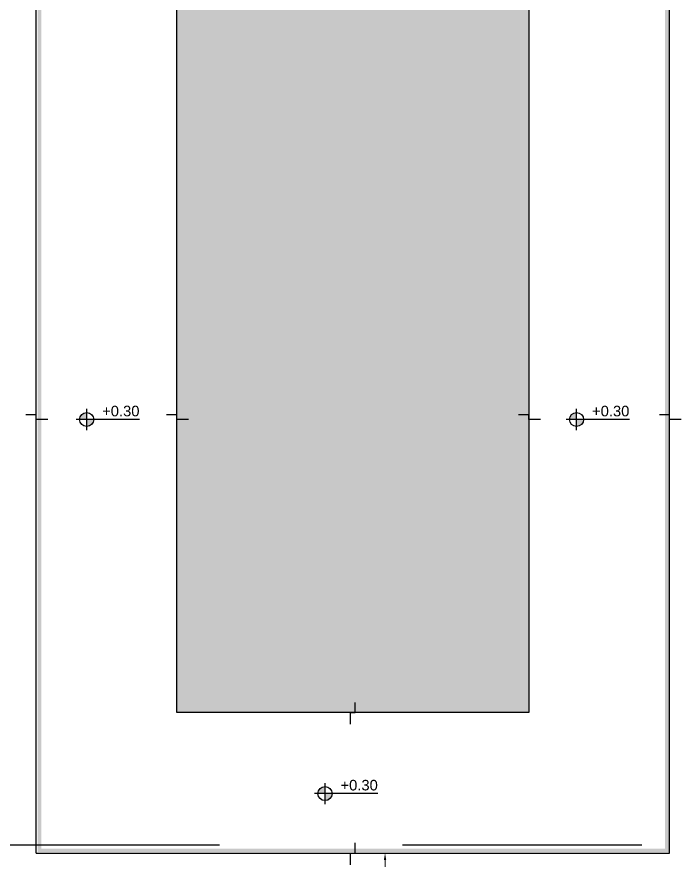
# Model space of a CAD drawing. Header units: millimetres. Extents: x 430 to 1353, y -204 to 152.
# Drawn here: x 439.04 to 448.39, y -44.97 to -32.99 of the extents above; entities that cross this region are included whole.
import ezdxf
from ezdxf.enums import TextEntityAlignment as Align

# ---------------------------------------------------------------- set-up
doc = ezdxf.new("R2010")
doc.units = ezdxf.units.MM
doc.linetypes.add('DASHED', pattern=[0.3, 0.17, -0.13])
doc.layers.get('0').update_dxf_attribs({"color": 250})
doc.layers.get('Defpoints').update_dxf_attribs({"color": 252})
for name, color, linetype in [('AN - Designacion Corte 1-50', 252, 'Continuous'), ('AN - Designacion Nivel 1-50', 252, 'Continuous'), ('AR - Proyeccion', 252, 'DASHED'), ('AR - Vista 05', 252, 'Continuous'), ('AR - Vista 1', 252, 'Continuous'), ('AR - Vista 2', 252, 'Continuous'), ('H_SUELOS 2', 252, 'Continuous')]:
    doc.layers.add(name, color=color, linetype=linetype)
doc.layers.add('ND-Apliques', color=1, linetype='Continuous', lineweight=15)
doc.layers.add('ND-Cotas', color=252, linetype='Continuous', lineweight=9)
doc.styles.add('Cota General 1 50', font='arial.ttf')
doc.styles.add('Texto Simbolos 1 50', font='arial.ttf', dxfattribs={"height": 0.15})
doc.dimstyles.new('Copia de Cota General 1 50 ND', dxfattribs={"dimtxt": 0.09, "dimasz": 0.1, "dimexe": 0, "dimexo": 0.05, "dimgap": 0.0375, "dimtad": 1, "dimzin": 0, "dimdsep": 46, "dimtxsty": 'Cota General 1 50', "dimcen": 0.225, "dimdle": 0.1, "dimclrd": 256, "dimclre": 256, "dimclrt": 1, "dimadec": 0, "dimazin": 0, "dimtfac": 1, "dimtix": 1, "dimtmove": 2, "dimatfit": 3, "dimfxl": 1, "dimtolj": 1, "dimtzin": 0, "dimlwd": -1, "dimlwe": -1, "dimarcsym": 0})

# ---------------------------------------------------------------- blocks, each defined once
blk = doc.blocks.new('Designacion Nivel Planta 1 50')
h = blk.add_hatch(color=256)
h.dxf.hatch_style = 1
h.paths.add_polyline_path([(0, 0.1, 0.414214), (-0.1, 0), (0, 0)])
h.paths.add_polyline_path([(0.1, 0), (0, 0), (0, -0.1, 0.414214)])
for p, q in [((0, -0.15), (0, 0.15)), ((0.75, 0), (-0.15, 0))]:
    blk.add_line(p, q)
blk.add_circle((0, 0), 0.1)
at = {"style": 'Texto Simbolos 1 50'}
blk.add_attdef('NIVEL', text='', height=0.15, dxfattribs=at).set_placement((0.75, 0), align=Align.BOTTOM_RIGHT)
blk = doc.blocks.new('PLANTA BAJA')
at = {"layer": 'H_SUELOS 2', "transparency": 33554585}
h = blk.add_hatch(color=253, dxfattribs=at)
h.dxf.hatch_style = 1
h.paths.add_polyline_path([(9.315, 33.91), (14.315, 33.91), (14.315, 21.91), (9.315, 21.91)])
at = {"layer": 'AR - Proyeccion', "ltscale": 20}
blk.add_lwpolyline([(0, 30.83), (0, 31.74), (6.52, 31.74), (6.52, 20.03), (17.09, 20.03), (17.09, 31.74), (23.63, 31.74), (23.63, 30.83)], dxfattribs=at)
at = {"layer": 'AR - Vista 1'}
blk.add_lwpolyline([(9.315, 33.91), (14.315, 33.91), (14.315, 21.91), (9.315, 21.91)], close=True, dxfattribs=at)
at = {"layer": 'AR - Vista 2'}
for p, q in [((7.315, 19.915), (7.315, 36.24)), ((16.315, 19.915), (16.315, 36.24)), ((7.315, 19.915), (16.315, 19.915))]:
    blk.add_line(p, q, dxfattribs=at)
blk = doc.blocks.new('*D671')
at = {"layer": 'Defpoints', "color": 0, "transparency": 16777216}
for p in [(443.774, -44.873), (443.793, -46.268), (444.266, -46.268)]:
    blk.add_point(p, dxfattribs=at)
at = {"layer": 'ND-Cotas', "transparency": 16777216}
for p, q in [((443.824, -44.873), (444.266, -44.873)), ((444.266, -44.973), (444.266, -46.168)), ((443.843, -46.268), (444.266, -46.268))]:
    blk.add_line(p, q, dxfattribs=at)
for points in [[(444.249, -44.973), (444.283, -44.973), (444.266, -44.873)], [(444.249, -46.168), (444.283, -46.168), (444.266, -46.268)]]:
    blk.add_solid(points, dxfattribs=at)
at = {"layer": 'ND-Cotas', "color": 1, "transparency": 16777216, "insert": (444.182, -45.57), "char_height": 0.09, "attachment_point": 5, "rotation": 90, "style": 'Cota General 1 50'}
blk.add_mtext('\\A1;1.40', dxfattribs=at)

msp = doc.modelspace()

# ---------------------------------------------------------------- hatches: boundary and pattern name
at = {"layer": 'ND-Apliques'}
h = msp.add_hatch(color=256, dxfattribs=at)
h.dxf.hatch_style = 1
h.paths.add_polyline_path([(439.381, -44.861), (439.381, -30.809), (439.331, -30.809), (439.331, -44.861)])
h = msp.add_hatch(color=256, dxfattribs=at)
h.dxf.hatch_style = 1
h.paths.add_polyline_path([(448.294, -44.86), (448.294, -30.812), (448.244, -30.812), (448.244, -44.86)])
h = msp.add_hatch(color=256, dxfattribs=at)
h.dxf.hatch_style = 1
h.paths.add_polyline_path([(439.376, -44.86), (448.28, -44.86), (448.28, -44.81), (439.376, -44.81)])

# ---------------------------------------------------------------- linework, layer by layer
at = {"layer": 'AN - Designacion Corte 1-50'}
for points in [[(439.474, -38.715), (439.308, -38.715), (439.308, -38.647), (439.163, -38.647)], [(441.474, -38.715), (441.308, -38.715), (441.308, -38.647), (441.163, -38.647)], [(446.474, -38.715), (446.308, -38.715), (446.308, -38.647), (446.163, -38.647)], [(448.474, -38.715), (448.308, -38.715), (448.308, -38.647), (448.163, -38.647)], [(443.774, -43.044), (443.774, -42.878), (443.842, -42.878), (443.842, -42.733)], [(443.774, -45.039), (443.774, -44.873), (443.842, -44.873), (443.842, -44.728)]]:
    msp.add_lwpolyline(points, dxfattribs=at)

# ---------------------------------------------------------------- block references
at = {"layer": 'AN - Designacion Nivel 1-50'}
for p in [(440.027, -38.714), (446.987, -38.714), (443.413, -44.029)]:
    msp.add_blockref('Designacion Nivel Planta 1 50', p, dxfattribs=at).add_auto_attribs({'NIVEL': '+0.30'})
at = {"layer": 'AR - Vista 05'}
msp.add_blockref('PLANTA BAJA', (431.993, -64.788), dxfattribs=at)

# ---------------------------------------------------------------- dimensions: what is measured, and where the dimension line sits
at = {"layer": 'ND-Cotas'}
dim = msp.add_linear_dim(base=(444.265851669, -46.267964897), p1=(443.773910842, -44.872964897), p2=(443.792881054, -46.267964897), angle=90, dimstyle='Copia de Cota General 1 50 ND', dxfattribs=at)
dim.commit()
dim.dimension.update_dxf_attribs({"geometry": '*D671', "text_midpoint": (444.1824001, -45.570464897)})

doc.saveas('drawing.dxf')
